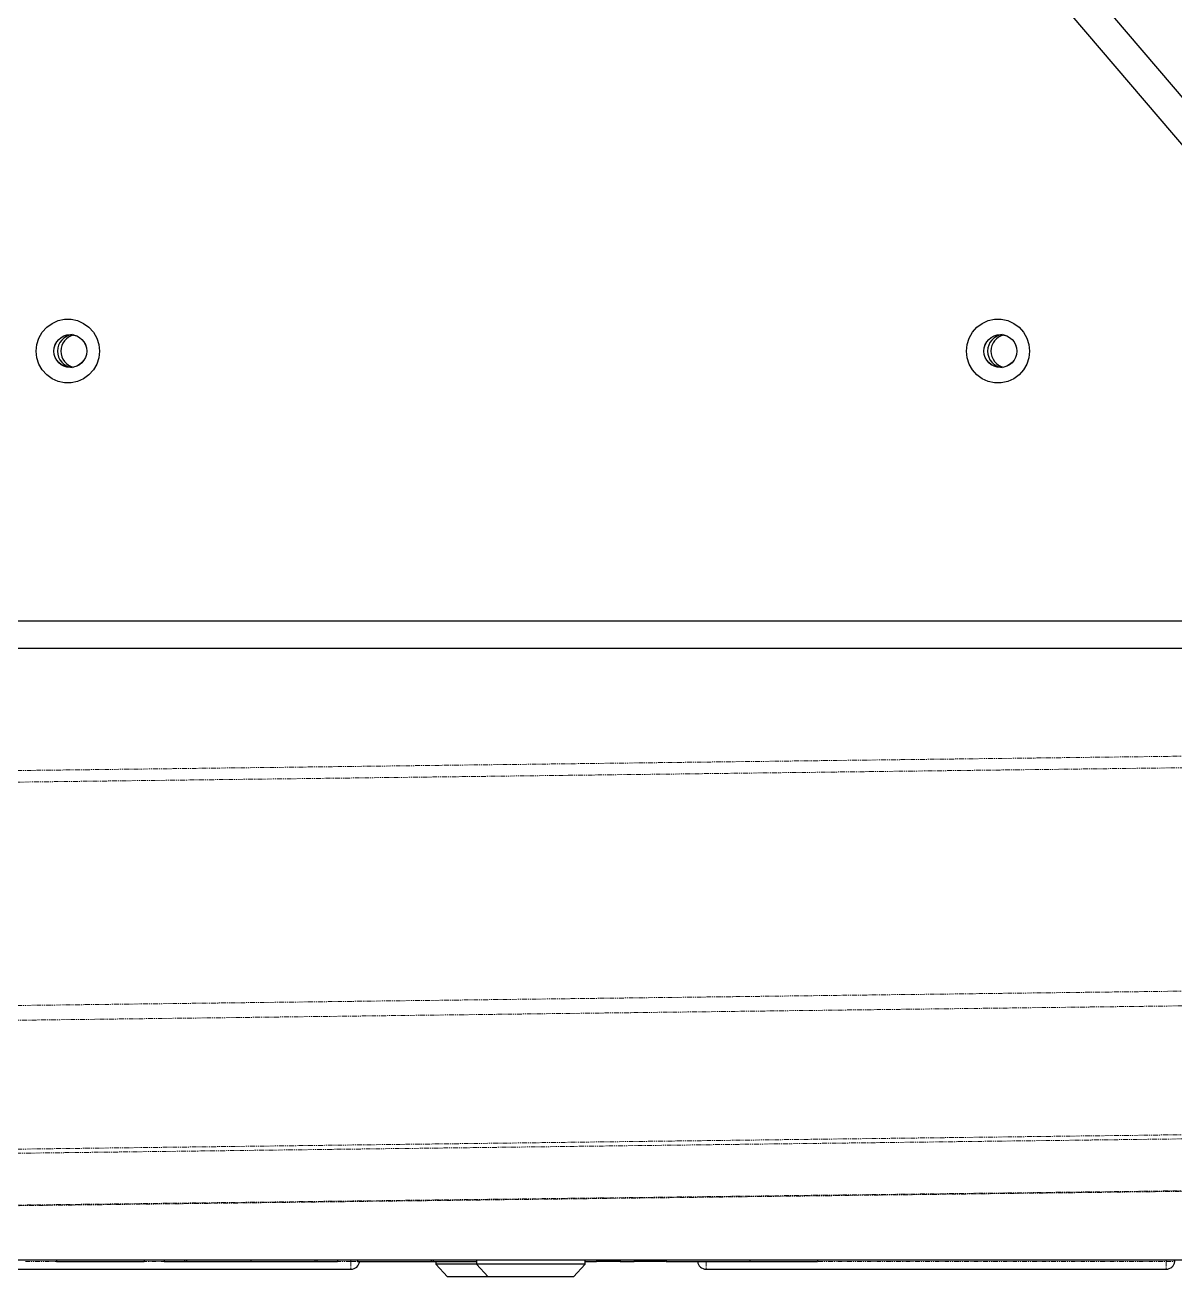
# Model space of a CAD drawing. Header units: millimetres. Extents: x -18594 to 273470, y -238787 to 48452.
# Drawn here: x 141833.4 to 142129.4, y -105643.6 to -105321.3 of the extents above; entities that cross this region are included whole.
import ezdxf

# ---------------------------------------------------------------- set-up
doc = ezdxf.new("R2010")
doc.units = ezdxf.units.MM
doc.linetypes.add('Xref AGV layout$0$PHANTOM', pattern=[2.5, 1.25, -0.25, 0.25, -0.25, 0.25, -0.25])
doc.layers.add('AM_BOR', color=4, linetype='Continuous', lineweight=25)

# ---------------------------------------------------------------- blocks, each defined once
blk = doc.blocks.new('Xref AGV layout$0$A$C343F789C')
at = {"color": 7, "linetype": 'Continuous', "lineweight": 25}
for p, q in [((3265.97, 1953.18), (3147.57, 1953.18)), ((3300.11, 1955.18), (3297.11, 1951.88)), ((3300.11, 1955.18), (3322.11, 1955.18)), ((3325.11, 1951.88), (3322.11, 1955.18)), ((3322.11, 1955.18), (3332.55, 1955.18)), ((3335.55, 1951.88), (3332.55, 1955.18)), ((3475.85, 1953.18), (3357.45, 1953.18)), ((3104.17, 1950.88), (3460.53, 1950.88)), ((3237.31, 1950.88), (3237.31, 1951.18)), ((3254.77, 1950.88), (3254.77, 1951.18)), ((3276.29, 1950.88), (3276.29, 1951.18)), ((3276.46, 1951.18), (3284.49, 1951.18)), ((3284.49, 1950.88), (3284.49, 1951.18)), ((3288.08, 1951.18), (3284.49, 1951.18)), ((3288.08, 1951.18), (3294.24, 1951.18)), ((3288.08, 1950.88), (3288.08, 1951.18)), ((3294.24, 1950.88), (3294.24, 1951.18)), ((3297.11, 1951.18), (3294.24, 1951.18)), ((3297.11, 1951.88), (3297.11, 1950.88)), ((3297.11, 1951.88), (3325.11, 1951.88)), ((3325.11, 1950.88), (3325.11, 1951.88)), ((3325.11, 1951.88), (3335.55, 1951.88)), ((3336.29, 1951.18), (3325.11, 1951.18)), ((3335.55, 1951.18), (3335.55, 1951.88)), ((3336.29, 1950.88), (3336.29, 1951.18)), ((3336.8, 1951.18), (3336.29, 1951.18)), ((3336.8, 1950.88), (3336.8, 1951.18)), ((3355.78, 1951.18), (3336.8, 1951.18)), ((3355.18, 1951.23), (3355.17, 1951.18)), ((3355.78, 1950.88), (3355.78, 1951.18)), ((3360.9, 1950.88), (3360.9, 1951.18)), ((3366.22, 1951.18), (3360.9, 1951.18)), ((3366.22, 1950.88), (3366.22, 1951.18)), ((3366.74, 1951.18), (3366.22, 1951.18)), ((3366.74, 1950.88), (3366.74, 1951.18)), ((3383.21, 1951.18), (3366.74, 1951.18)), ((3383.21, 1950.88), (3383.21, 1951.18)), ((3399.73, 1951.18), (3383.21, 1951.18)), ((3399.73, 1950.88), (3399.73, 1951.18)), ((3400.24, 1951.18), (3399.73, 1951.18)), ((3400.24, 1950.88), (3400.24, 1951.18)), ((3405.52, 1951.18), (3400.24, 1951.18)), ((3405.52, 1950.88), (3405.52, 1951.18)), ((3410.65, 1950.88), (3410.65, 1951.18)), ((3433.21, 1951.18), (3410.65, 1951.18)), ((3433.21, 1950.88), (3433.21, 1951.18)), ((3449.47, 1793.38), (3104.14, 1793.38)), ((3104.17, 1786.38), (3451.83, 1786.38)), ((3489.76, 1257.49), (3104.73, 1709.27)), ((3098.64, 1704.08), (3483.67, 1252.3))]:
    blk.add_line(p, q, dxfattribs=at)
at = {"color": 8, "linetype": 'Xref AGV layout$0$PHANTOM', "lineweight": 18}
for p, q in [((3147.57, 1951.23), (3147.57, 1953.18)), ((3265.97, 1951.23), (3265.97, 1953.18)), ((3357.45, 1951.23), (3357.45, 1953.18)), ((3147.57, 1950.88), (3147.57, 1951.23)), ((3237.14, 1951.23), (3147.57, 1951.23)), ((3357.45, 1950.88), (3357.45, 1951.23)), ((3441.25, 1951.23), (3357.45, 1951.23)), ((3455.33, 1937), (3102.17, 1932.64)), ((3102.17, 1932.49), (3455.3, 1936.84)), ((3453.63, 1923.47), (3102.17, 1919.14)), ((3102.17, 1918.07), (3453.56, 1922.41)), ((3452.15, 1889.22), (3102.17, 1884.9)), ((3102.17, 1881.11), (3452.07, 1885.42)), ((3451.46, 1827.92), (3102.17, 1823.62)), ((3102.17, 1820.64), (3451.44, 1824.95))]:
    blk.add_line(p, q, dxfattribs=at)
at = {"color": 7, "linetype": 'Continuous', "lineweight": 25, "flags": 128}
for points in [[(3182.74, 1716.88), (3182.92, 1718.6), (3183.45, 1720.24), (3184.3, 1721.73), (3185.43, 1723.01), (3186.81, 1724.03), (3188.36, 1724.73), (3190.02, 1725.09), (3191.72, 1725.09), (3193.38, 1724.73), (3194.94, 1724.03), (3196.31, 1723.01), (3197.45, 1721.73), (3198.3, 1720.24), (3198.82, 1718.6), (3199, 1716.88), (3198.82, 1715.17), (3198.3, 1713.53), (3197.45, 1712.03), (3196.31, 1710.75), (3194.94, 1709.74), (3193.38, 1709.04), (3191.72, 1708.68), (3190.02, 1708.68), (3188.36, 1709.04), (3186.81, 1709.74), (3185.43, 1710.75), (3184.3, 1712.03), (3183.45, 1713.53), (3182.92, 1715.17), (3182.74, 1716.88)], [(3422.19, 1716.88), (3422.37, 1718.6), (3422.89, 1720.24), (3423.74, 1721.73), (3424.88, 1723.01), (3426.25, 1724.03), (3427.8, 1724.73), (3429.47, 1725.09), (3431.17, 1725.09), (3432.83, 1724.73), (3434.38, 1724.03), (3435.76, 1723.01), (3436.89, 1721.73), (3437.74, 1720.24), (3438.27, 1718.6), (3438.44, 1716.88), (3438.27, 1715.17), (3437.74, 1713.53), (3436.89, 1712.03), (3435.76, 1710.75), (3434.38, 1709.74), (3432.83, 1709.04), (3431.17, 1708.68), (3429.47, 1708.68), (3427.8, 1709.04), (3426.25, 1709.74), (3424.88, 1710.75), (3423.74, 1712.03), (3422.89, 1713.53), (3422.37, 1715.17), (3422.19, 1716.88)]]:
    blk.add_lwpolyline(points, dxfattribs=at)
at = {"color": 7, "linetype": 'Continuous', "lineweight": 25}
for centre in [(3190.23, 1716.89), (3190.23, 1716.87), (3429.68, 1716.89), (3429.68, 1716.87)]:
    blk.add_circle(centre, 4.23, dxfattribs=at)
for centre, radius, start, end in [((3147.57, 1950.88), 2.3, 90, 171.3731), ((3265.97, 1950.88), 2.3, 8.6269, 90), ((3357.45, 1950.88), 2.3, 90, 171.3731), ((3145.59, 1951.18), 0.3, 171.3731, 270), ((3188.42, 1716.88), 4.26, 282.4107, 77.5893), ((3189.28, 1716.88), 4.26, 276.4927, 83.5073), ((3427.87, 1716.91), 4.23, 359.6826, 77.696), ((3428.74, 1716.91), 4.23, 359.6545, 83.6376), ((3428.72, 1716.88), 4.26, 276.4878, 83.5122), ((3427.88, 1716.86), 4.23, 282.2508, 0.3698), ((3428.74, 1716.85), 4.22, 276.3055, 0.4016)]:
    blk.add_arc(centre, radius, start, end, dxfattribs=at)
at = {"color": 8, "linetype": 'Xref AGV layout$0$PHANTOM', "lineweight": 18}
for points, knots in [([(3147.57, 1951.23), (3147.27, 1951.23), (3146.67, 1951.23), (3145.92, 1951.23), (3145.4, 1951.23), (3145.33, 1951.23), (3145.29, 1951.23)], [0, 0, 0, 0, 0.249999, 0.499998, 0.749996, 1, 1, 1, 1]), ([(3357.45, 1951.23), (3357.15, 1951.23), (3356.56, 1951.23), (3355.8, 1951.23), (3355.28, 1951.23), (3355.21, 1951.23), (3355.18, 1951.23)], [0, 0, 0, 0, 0.249995, 0.499999, 0.749997, 1, 1, 1, 1])]:
    blk.add_open_spline(points, degree=3, knots=knots, dxfattribs=at)
at = {"color": 7, "linetype": 'Continuous', "lineweight": 25}
for points, knots in [([(3254.77, 1951.18), (3254.31, 1951.18), (3253.4, 1951.18), (3252.05, 1951.18), (3250.74, 1951.18), (3249.47, 1951.18), (3248.22, 1951.18), (3247.01, 1951.18), (3245.83, 1951.18), (3244.69, 1951.18), (3243.59, 1951.18), (3242.54, 1951.18), (3241.54, 1951.18), (3240.59, 1951.18), (3239.7, 1951.18), (3238.84, 1951.18), (3238.05, 1951.18), (3237.56, 1951.18), (3237.31, 1951.18)], [0, 0, 0, 0, 0.068548, 0.135683, 0.201215, 0.265682, 0.329267, 0.392395, 0.45507, 0.517127, 0.57879, 0.63974, 0.700192, 0.759806, 0.819628, 0.879355, 0.939512, 1, 1, 1, 1]), ([(3276.29, 1951.18), (3276.27, 1951.18), (3276.24, 1951.18), (3275.94, 1951.18), (3275.46, 1951.18), (3274.78, 1951.18), (3273.92, 1951.18), (3272.86, 1951.18), (3271.6, 1951.18), (3270.17, 1951.18), (3268.6, 1951.18), (3266.92, 1951.18), (3265.12, 1951.18), (3263.24, 1951.18), (3261.26, 1951.18), (3259.18, 1951.18), (3257, 1951.18), (3255.52, 1951.18), (3254.77, 1951.18)], [0.0000004, 0.0000004, 0.0000004, 0.0000004, 0.0645578, 0.1270135, 0.1879548, 0.2480139, 0.3077477, 0.3682345, 0.4294698, 0.4927434, 0.5562578, 0.6182168, 0.6796555, 0.7412455, 0.8034153, 0.8668155, 0.9323283, 1, 1, 1, 1])]:
    blk.add_open_spline(points, degree=3, knots=knots, dxfattribs=at)
blk = doc.blocks.new('Xref AGV layout')
at = {"rotation": 180}
blk.add_blockref('Xref AGV layout$0$A$C343F789C', (145274.74, -103688.38), dxfattribs=at)

msp = doc.modelspace()

# ---------------------------------------------------------------- block references
at = {"layer": 'AM_BOR'}
msp.add_blockref('Xref AGV layout', (0, 0), dxfattribs=at)

doc.saveas('drawing.dxf')
